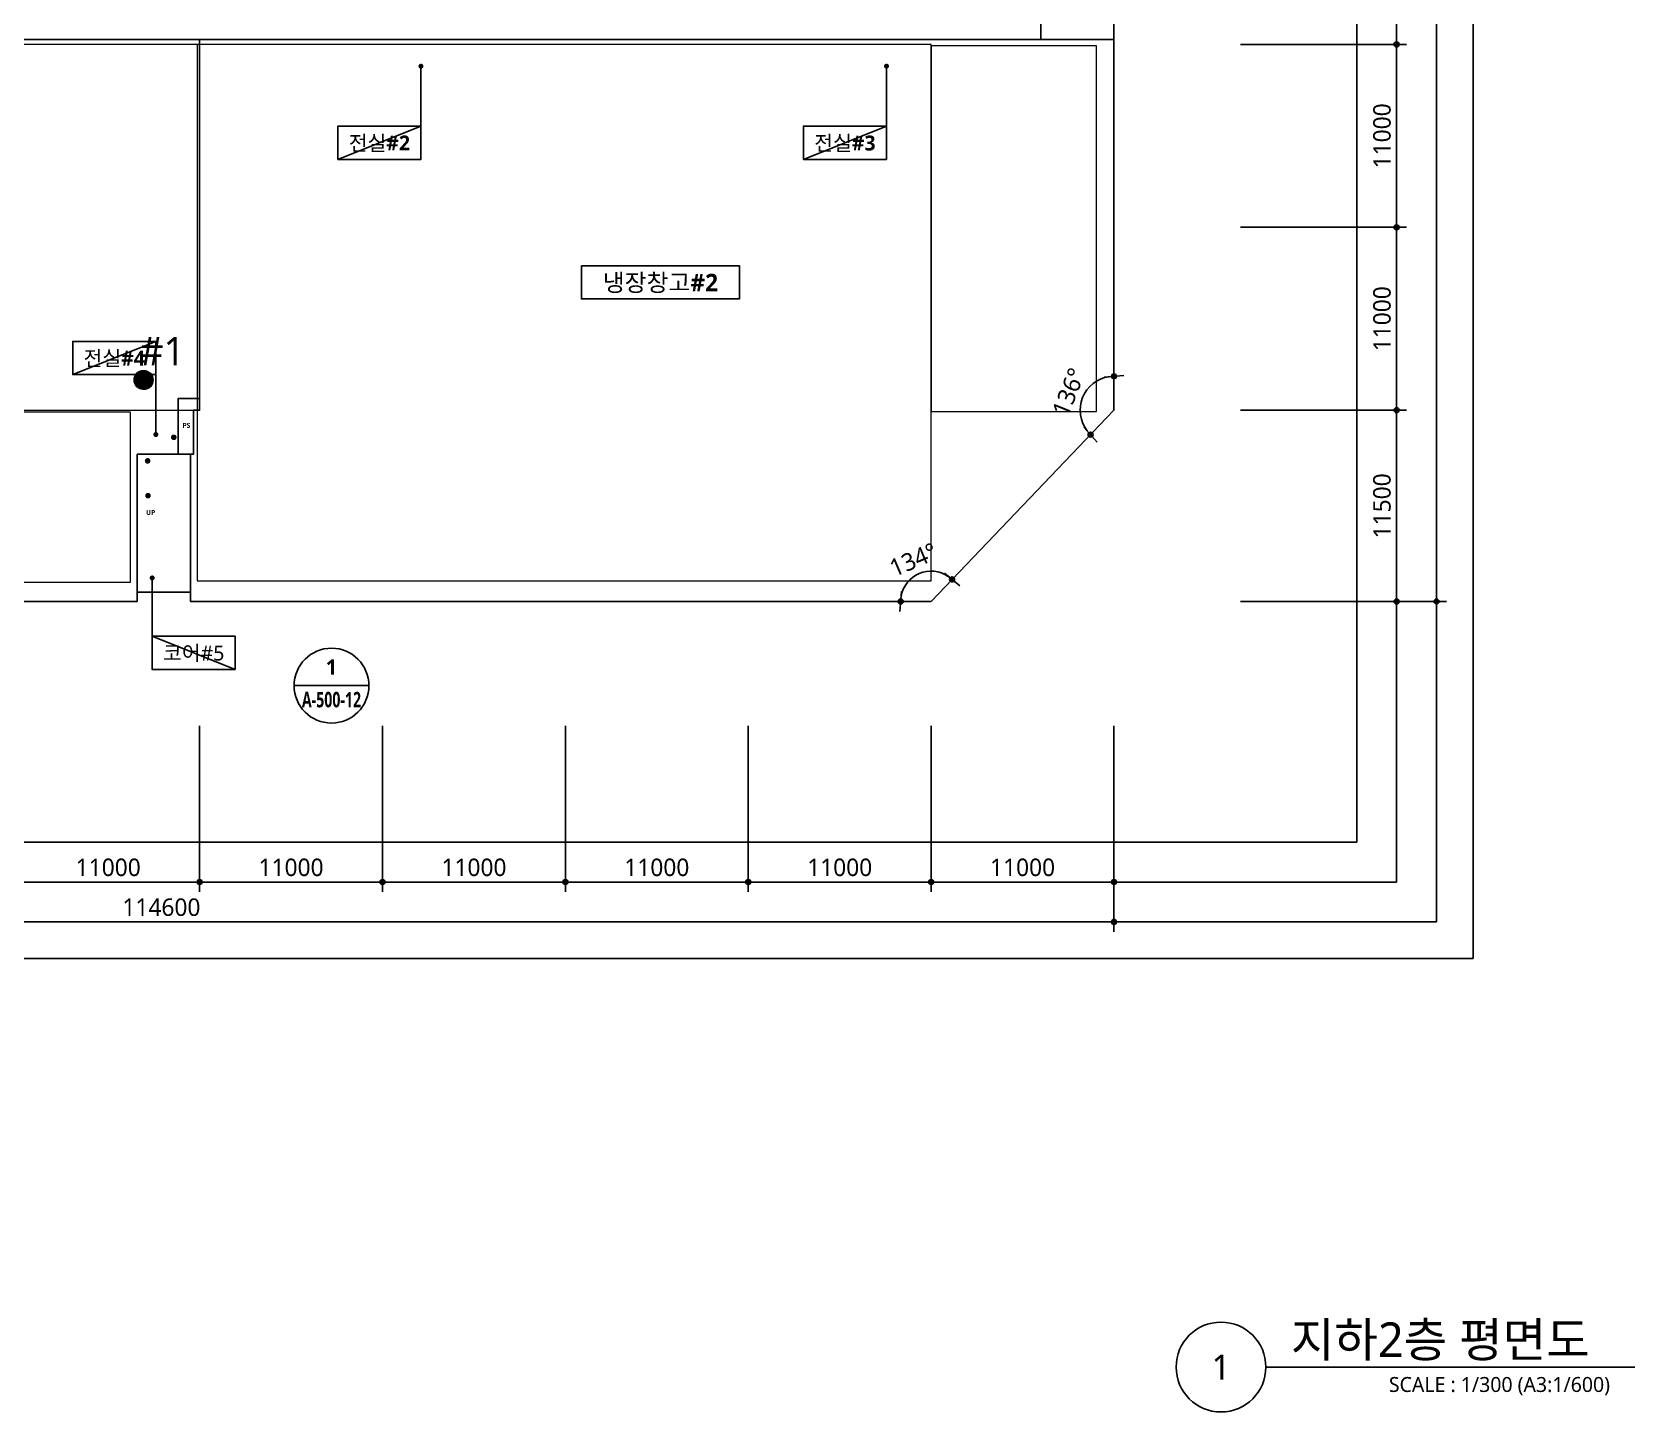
# Model space of a CAD drawing. Header units: millimetres. Extents: x -867282 to 190005487, y -1022614 to 455456909.
# Drawn here: x 369301 to 465718, y 9178 to 92157 of the extents above; entities that cross this region are included whole.
import ezdxf
from ezdxf.enums import TextEntityAlignment as Align

# ---------------------------------------------------------------- set-up
doc = ezdxf.new("R2010")
doc.units = ezdxf.units.MM
doc.header["$LTSCALE"] = 400
doc.header["$MEASUREMENT"] = 0
doc.header["$PDSIZE"] = -10
doc.layers.get('0').update_dxf_attribs({"linetype": 'CONTINUOUS'})
doc.layers.get('Defpoints').update_dxf_attribs({"color": 153, "linetype": 'CONTINUOUS'})
for name, color, linetype in [('A-ANNO-GRA1', 7, 'CONTINUOUS'), ('A-ANNO-TEXT1', 7, 'CONTINUOUS'), ('A-ANNO-TEXT2', 3, 'CONTINUOUS'), ('A-ANNO-TITL', 7, 'CONTINUOUS'), ('A-FLOR-MARK-ARCH', 1, 'CONTINUOUS'), ('A-ST-AXIS-DIM', 7, 'CONTINUOUS'), ('AA-MKXS', 3, 'CONTINUOUS'), ('AA-XXXX-TXT1', 2, 'CONTINUOUS')]:
    doc.layers.add(name, color=color, linetype=linetype)
doc.layers.add('Defpoint', color=161, linetype='CONTINUOUS', plot=False)
doc.layers.add('면적', color=210, linetype='CONTINUOUS', plot=False)
doc.layers.add('구획설정라인', color=3, linetype='CONTINUOUS', lineweight=20)
doc.styles.add('2020음성 1차', font='')
doc.styles.add('SAMOO', font='romans.shx', dxfattribs={"bigfont": 'whgtxt.shx'})
doc.styles.add('SH_대대리576', font='malgun.ttf')
doc.styles.add('SH_진천_나눔', font='')
doc.styles.get('2020음성 1차').set_extended_font_data('NanumGothic', bold=True)
doc.styles.get('SH_진천_나눔').set_extended_font_data('NanumGothic', bold=True)
doc.dimstyles.new('SHP 600', dxfattribs={"dimscale": 300, "dimtxt": 3.5, "dimasz": 1, "dimexe": 2, "dimexo": 2, "dimgap": 1, "dimtad": 1, "dimdec": 0, "dimzin": 0, "dimdsep": 46, "dimtxsty": 'SH_대대리576', "dimblk": 'DIMDOT', "dimcen": 0.09, "dimclrt": 3, "dimadec": 0, "dimazin": 1, "dimtfac": 1, "dimtdec": 0, "dimtix": 1, "dimtmove": 2, "dimatfit": 0, "dimldrblk": 'DIMDOT', "dimfxl": 1, "dimtolj": 1, "dimtzin": 0, "dimarcsym": 0})

# ---------------------------------------------------------------- blocks, each defined once
blk = doc.blocks.new('DIMDOT')
at = {"color": 0}
blk.add_line((-2, 0), (2, 0), dxfattribs=at)
for radius in [0.5, 0.25]:
    blk.add_circle((0, 0), radius, dxfattribs=at)
blk = doc.blocks.new('*D145')
at = {"layer": 'A-ST-AXIS-DIM', "color": 0, "lineweight": -2, "transparency": 16777216}
for p, q in [((441982, 102416), (451982, 102416)), ((451382, 91716), (451382, 102116)), ((441982, 91416), (451982, 91416))]:
    blk.add_line(p, q, dxfattribs=at)
at = {"layer": 'Defpoints', "color": 0, "transparency": 16777216}
for p in [(441382, 102416), (451382, 102416), (441382, 91416)]:
    blk.add_point(p, dxfattribs=at)
at = {"layer": 'A-ST-AXIS-DIM', "color": 0, "linetype": 'ByBlock', "lineweight": -2, "transparency": 16777216, "xscale": 300, "yscale": 300, "zscale": 300}
for p, rotation in [((451382, 102416), 90), ((451382, 91416), 270)]:
    blk.add_blockref('DIMDOT', p, dxfattribs=dict(at, rotation=rotation))
at = {"layer": 'A-ST-AXIS-DIM', "color": 3, "transparency": 16777216, "insert": (450506, 96916), "char_height": 1050, "attachment_point": 5, "rotation": 90, "style": 'SH_대대리576'}
blk.add_mtext('\\A1;11000', dxfattribs=at)
blk = doc.blocks.new('*D146')
at = {"layer": 'A-ST-AXIS-DIM', "color": 0, "lineweight": -2, "transparency": 16777216}
for p, q in [((441982, 91416), (451982, 91416)), ((451382, 80716), (451382, 91116)), ((441982, 80416), (451982, 80416))]:
    blk.add_line(p, q, dxfattribs=at)
at = {"layer": 'Defpoints', "color": 0, "transparency": 16777216}
for p in [(441382, 91416), (451382, 91416), (441382, 80416)]:
    blk.add_point(p, dxfattribs=at)
at = {"layer": 'A-ST-AXIS-DIM', "color": 0, "linetype": 'ByBlock', "lineweight": -2, "transparency": 16777216, "xscale": 300, "yscale": 300, "zscale": 300}
for p, rotation in [((451382, 91416), 90), ((451382, 80416), 270)]:
    blk.add_blockref('DIMDOT', p, dxfattribs=dict(at, rotation=rotation))
at = {"layer": 'A-ST-AXIS-DIM', "color": 3, "transparency": 16777216, "insert": (450506, 85916), "char_height": 1050, "attachment_point": 5, "rotation": 90, "style": 'SH_대대리576'}
blk.add_mtext('\\A1;11000', dxfattribs=at)
blk = doc.blocks.new('*D147')
at = {"layer": 'A-ST-AXIS-DIM', "color": 0, "lineweight": -2, "transparency": 16777216}
for p, q in [((441982, 80416), (451982, 80416)), ((451382, 69716), (451382, 80116)), ((441982, 69416), (451982, 69416))]:
    blk.add_line(p, q, dxfattribs=at)
at = {"layer": 'Defpoints', "color": 0, "transparency": 16777216}
for p in [(441382, 80416), (451382, 80416), (441382, 69416)]:
    blk.add_point(p, dxfattribs=at)
at = {"layer": 'A-ST-AXIS-DIM', "color": 0, "linetype": 'ByBlock', "lineweight": -2, "transparency": 16777216, "xscale": 300, "yscale": 300, "zscale": 300}
for p, rotation in [((451382, 80416), 90), ((451382, 69416), 270)]:
    blk.add_blockref('DIMDOT', p, dxfattribs=dict(at, rotation=rotation))
at = {"layer": 'A-ST-AXIS-DIM', "color": 3, "transparency": 16777216, "insert": (450506, 74916), "char_height": 1050, "attachment_point": 5, "rotation": 90, "style": 'SH_대대리576'}
blk.add_mtext('\\A1;11000', dxfattribs=at)
blk = doc.blocks.new('*D148')
at = {"layer": 'A-ST-AXIS-DIM', "color": 0, "lineweight": -2, "transparency": 16777216}
for p, q in [((441982, 69416), (451982, 69416)), ((451382, 58216), (451382, 69116)), ((441982, 57916), (451982, 57916))]:
    blk.add_line(p, q, dxfattribs=at)
at = {"layer": 'Defpoints', "color": 0, "transparency": 16777216}
for p in [(441382, 69416), (451382, 69416), (441382, 57916)]:
    blk.add_point(p, dxfattribs=at)
at = {"layer": 'A-ST-AXIS-DIM', "color": 0, "linetype": 'ByBlock', "lineweight": -2, "transparency": 16777216, "xscale": 300, "yscale": 300, "zscale": 300}
for p, rotation in [((451382, 69416), 90), ((451382, 57916), 270)]:
    blk.add_blockref('DIMDOT', p, dxfattribs=dict(at, rotation=rotation))
at = {"layer": 'A-ST-AXIS-DIM', "color": 3, "transparency": 16777216, "insert": (450505, 63666), "char_height": 1050, "attachment_point": 5, "rotation": 90, "style": 'SH_대대리576'}
blk.add_mtext('\\A1;11500', dxfattribs=at)
blk = doc.blocks.new('*D149')
at = {"layer": 'A-ST-AXIS-DIM', "color": 0, "lineweight": -2, "transparency": 16777216}
for p, q in [((441982, 142716), (454382, 142716)), ((453782, 58216), (453782, 142416)), ((441982, 57916), (454382, 57916))]:
    blk.add_line(p, q, dxfattribs=at)
at = {"layer": 'Defpoints', "color": 0, "transparency": 16777216}
for p in [(441382, 142716), (453782, 142716), (441382, 57916)]:
    blk.add_point(p, dxfattribs=at)
at = {"layer": 'A-ST-AXIS-DIM', "color": 0, "linetype": 'ByBlock', "lineweight": -2, "transparency": 16777216, "xscale": 300, "yscale": 300, "zscale": 300}
for p, rotation in [((453782, 142716), 90), ((453782, 57916), 270)]:
    blk.add_blockref('DIMDOT', p, dxfattribs=dict(at, rotation=rotation))
at = {"layer": 'A-ST-AXIS-DIM', "color": 3, "transparency": 16777216, "insert": (452902, 100316), "char_height": 1050, "attachment_point": 5, "rotation": 90, "style": 'SH_대대리576'}
blk.add_mtext('\\A1;84800', dxfattribs=at)
blk = doc.blocks.new('*D154')
at = {"layer": 'A-ST-AXIS-DIM', "color": 0, "lineweight": -2, "transparency": 16777216}
for p, q in [((368382, 50445), (368382, 40445)), ((379382, 50445), (379382, 40445)), ((368682, 41045), (379082, 41045))]:
    blk.add_line(p, q, dxfattribs=at)
at = {"layer": 'Defpoints', "color": 0, "transparency": 16777216}
for p in [(368382, 51045), (379382, 51045), (379382, 41045)]:
    blk.add_point(p, dxfattribs=at)
at = {"layer": 'A-ST-AXIS-DIM', "color": 0, "linetype": 'ByBlock', "lineweight": -2, "transparency": 16777216, "xscale": 300, "yscale": 300, "zscale": 300, "rotation": 180}
blk.add_blockref('DIMDOT', (368382, 41045), dxfattribs=at)
at = {"layer": 'A-ST-AXIS-DIM', "color": 0, "linetype": 'ByBlock', "lineweight": -2, "transparency": 16777216, "xscale": 300, "yscale": 300, "zscale": 300}
blk.add_blockref('DIMDOT', (379382, 41045), dxfattribs=at)
at = {"layer": 'A-ST-AXIS-DIM', "color": 3, "transparency": 16777216, "insert": (373882, 41921), "char_height": 1050, "attachment_point": 5, "style": 'SH_대대리576'}
blk.add_mtext('\\A1;11000', dxfattribs=at)
blk = doc.blocks.new('*D155')
at = {"layer": 'A-ST-AXIS-DIM', "color": 0, "lineweight": -2, "transparency": 16777216}
for p, q in [((379382, 50445), (379382, 40445)), ((390382, 50445), (390382, 40445)), ((379682, 41045), (390082, 41045))]:
    blk.add_line(p, q, dxfattribs=at)
at = {"layer": 'Defpoints', "color": 0, "transparency": 16777216}
for p in [(379382, 51045), (390382, 51045), (390382, 41045)]:
    blk.add_point(p, dxfattribs=at)
at = {"layer": 'A-ST-AXIS-DIM', "color": 0, "linetype": 'ByBlock', "lineweight": -2, "transparency": 16777216, "xscale": 300, "yscale": 300, "zscale": 300, "rotation": 180}
blk.add_blockref('DIMDOT', (379382, 41045), dxfattribs=at)
at = {"layer": 'A-ST-AXIS-DIM', "color": 0, "linetype": 'ByBlock', "lineweight": -2, "transparency": 16777216, "xscale": 300, "yscale": 300, "zscale": 300}
blk.add_blockref('DIMDOT', (390382, 41045), dxfattribs=at)
at = {"layer": 'A-ST-AXIS-DIM', "color": 3, "transparency": 16777216, "insert": (384882, 41921), "char_height": 1050, "attachment_point": 5, "style": 'SH_대대리576'}
blk.add_mtext('\\A1;11000', dxfattribs=at)
blk = doc.blocks.new('*D156')
at = {"layer": 'A-ST-AXIS-DIM', "color": 0, "lineweight": -2, "transparency": 16777216}
for p, q in [((390382, 50445), (390382, 40445)), ((401382, 50445), (401382, 40445)), ((390682, 41045), (401082, 41045))]:
    blk.add_line(p, q, dxfattribs=at)
at = {"layer": 'Defpoints', "color": 0, "transparency": 16777216}
for p in [(390382, 51045), (401382, 51045), (401382, 41045)]:
    blk.add_point(p, dxfattribs=at)
at = {"layer": 'A-ST-AXIS-DIM', "color": 0, "linetype": 'ByBlock', "lineweight": -2, "transparency": 16777216, "xscale": 300, "yscale": 300, "zscale": 300, "rotation": 180}
blk.add_blockref('DIMDOT', (390382, 41045), dxfattribs=at)
at = {"layer": 'A-ST-AXIS-DIM', "color": 0, "linetype": 'ByBlock', "lineweight": -2, "transparency": 16777216, "xscale": 300, "yscale": 300, "zscale": 300}
blk.add_blockref('DIMDOT', (401382, 41045), dxfattribs=at)
at = {"layer": 'A-ST-AXIS-DIM', "color": 3, "transparency": 16777216, "insert": (395882, 41921), "char_height": 1050, "attachment_point": 5, "style": 'SH_대대리576'}
blk.add_mtext('\\A1;11000', dxfattribs=at)
blk = doc.blocks.new('*D157')
at = {"layer": 'A-ST-AXIS-DIM', "color": 0, "lineweight": -2, "transparency": 16777216}
for p, q in [((401382, 50445), (401382, 40445)), ((412382, 50445), (412382, 40445)), ((401682, 41045), (412082, 41045))]:
    blk.add_line(p, q, dxfattribs=at)
at = {"layer": 'Defpoints', "color": 0, "transparency": 16777216}
for p in [(401382, 51045), (412382, 51045), (412382, 41045)]:
    blk.add_point(p, dxfattribs=at)
at = {"layer": 'A-ST-AXIS-DIM', "color": 0, "linetype": 'ByBlock', "lineweight": -2, "transparency": 16777216, "xscale": 300, "yscale": 300, "zscale": 300, "rotation": 180}
blk.add_blockref('DIMDOT', (401382, 41045), dxfattribs=at)
at = {"layer": 'A-ST-AXIS-DIM', "color": 0, "linetype": 'ByBlock', "lineweight": -2, "transparency": 16777216, "xscale": 300, "yscale": 300, "zscale": 300}
blk.add_blockref('DIMDOT', (412382, 41045), dxfattribs=at)
at = {"layer": 'A-ST-AXIS-DIM', "color": 3, "transparency": 16777216, "insert": (406882, 41921), "char_height": 1050, "attachment_point": 5, "style": 'SH_대대리576'}
blk.add_mtext('\\A1;11000', dxfattribs=at)
blk = doc.blocks.new('*D158')
at = {"layer": 'A-ST-AXIS-DIM', "color": 0, "lineweight": -2, "transparency": 16777216}
for p, q in [((412382, 50445), (412382, 40445)), ((423382, 50445), (423382, 40445)), ((412682, 41045), (423082, 41045))]:
    blk.add_line(p, q, dxfattribs=at)
at = {"layer": 'Defpoints', "color": 0, "transparency": 16777216}
for p in [(412382, 51045), (423382, 51045), (423382, 41045)]:
    blk.add_point(p, dxfattribs=at)
at = {"layer": 'A-ST-AXIS-DIM', "color": 0, "linetype": 'ByBlock', "lineweight": -2, "transparency": 16777216, "xscale": 300, "yscale": 300, "zscale": 300, "rotation": 180}
blk.add_blockref('DIMDOT', (412382, 41045), dxfattribs=at)
at = {"layer": 'A-ST-AXIS-DIM', "color": 0, "linetype": 'ByBlock', "lineweight": -2, "transparency": 16777216, "xscale": 300, "yscale": 300, "zscale": 300}
blk.add_blockref('DIMDOT', (423382, 41045), dxfattribs=at)
at = {"layer": 'A-ST-AXIS-DIM', "color": 3, "transparency": 16777216, "insert": (417882, 41921), "char_height": 1050, "attachment_point": 5, "style": 'SH_대대리576'}
blk.add_mtext('\\A1;11000', dxfattribs=at)
blk = doc.blocks.new('*D159')
at = {"layer": 'A-ST-AXIS-DIM', "color": 0, "lineweight": -2, "transparency": 16777216}
for p, q in [((423382, 50445), (423382, 40445)), ((434382, 50445), (434382, 40445)), ((423682, 41045), (434082, 41045))]:
    blk.add_line(p, q, dxfattribs=at)
at = {"layer": 'Defpoints', "color": 0, "transparency": 16777216}
for p in [(423382, 51045), (434382, 51045), (434382, 41045)]:
    blk.add_point(p, dxfattribs=at)
at = {"layer": 'A-ST-AXIS-DIM', "color": 0, "linetype": 'ByBlock', "lineweight": -2, "transparency": 16777216, "xscale": 300, "yscale": 300, "zscale": 300, "rotation": 180}
blk.add_blockref('DIMDOT', (423382, 41045), dxfattribs=at)
at = {"layer": 'A-ST-AXIS-DIM', "color": 0, "linetype": 'ByBlock', "lineweight": -2, "transparency": 16777216, "xscale": 300, "yscale": 300, "zscale": 300}
blk.add_blockref('DIMDOT', (434382, 41045), dxfattribs=at)
at = {"layer": 'A-ST-AXIS-DIM', "color": 3, "transparency": 16777216, "insert": (428882, 41921), "char_height": 1050, "attachment_point": 5, "style": 'SH_대대리576'}
blk.add_mtext('\\A1;11000', dxfattribs=at)
blk = doc.blocks.new('*D160')
at = {"layer": 'A-ST-AXIS-DIM', "color": 0, "lineweight": -2, "transparency": 16777216}
blk.add_arc((423382, 57916), 1829, 55.67995, 170.59308, dxfattribs=at)
at = {"layer": 'Defpoints', "color": 0, "transparency": 16777216}
for p in [(434382, 69416), (423355, 59745), (412382, 57916), (423382, 57916), (423382, 57916)]:
    blk.add_point(p, dxfattribs=at)
at = {"layer": 'A-ST-AXIS-DIM', "color": 0, "linetype": 'ByBlock', "lineweight": -2, "transparency": 16777216, "xscale": 300, "yscale": 300, "zscale": 300}
for p, rotation in [((424646, 59238), 320.9764875871198), ((421553, 57916), 265.2965424328981)]:
    blk.add_blockref('DIMDOT', p, dxfattribs=dict(at, rotation=rotation))
at = {"layer": 'A-ST-AXIS-DIM', "color": 3, "transparency": 16777216, "insert": (422310, 60424), "char_height": 1050, "attachment_point": 5, "rotation": 23.13652, "style": 'SH_대대리576'}
blk.add_mtext('\\A1;134%%d', dxfattribs=at)
blk = doc.blocks.new('*D161')
at = {"layer": 'A-ST-AXIS-DIM', "color": 0, "lineweight": -2, "transparency": 16777216}
blk.add_arc((434382, 69416), 2037, 98.44788, 217.82515, dxfattribs=at)
at = {"layer": 'Defpoints', "color": 0, "transparency": 16777216}
for p in [(434382, 91716), (432931, 70846), (434382, 69416), (434382, 69416), (423382, 57916)]:
    blk.add_point(p, dxfattribs=at)
at = {"layer": 'A-ST-AXIS-DIM', "color": 0, "linetype": 'ByBlock', "lineweight": -2, "transparency": 16777216, "xscale": 300, "yscale": 300, "zscale": 300}
for p, rotation in [((434382, 71453), 4.223939572343841), ((432974, 67945), 312.0490904476741)]:
    blk.add_blockref('DIMDOT', p, dxfattribs=dict(at, rotation=rotation))
at = {"layer": 'A-ST-AXIS-DIM', "color": 3, "transparency": 16777216, "insert": (431658, 70509), "char_height": 1050, "attachment_point": 5, "rotation": 68.13652, "style": 'SH_대대리576'}
blk.add_mtext('\\A1;136%%d', dxfattribs=at)
blk = doc.blocks.new('*D162')
at = {"layer": 'A-ST-AXIS-DIM', "color": 0, "lineweight": -2, "transparency": 16777216}
for p, q in [((319782, 50445), (319782, 38045)), ((434382, 50445), (434382, 38045)), ((320082, 38645), (434082, 38645))]:
    blk.add_line(p, q, dxfattribs=at)
at = {"layer": 'Defpoints', "color": 0, "transparency": 16777216}
for p in [(319782, 51045), (434382, 51045), (434382, 38645)]:
    blk.add_point(p, dxfattribs=at)
at = {"layer": 'A-ST-AXIS-DIM', "color": 0, "linetype": 'ByBlock', "lineweight": -2, "transparency": 16777216, "xscale": 300, "yscale": 300, "zscale": 300, "rotation": 180}
blk.add_blockref('DIMDOT', (319782, 38645), dxfattribs=at)
at = {"layer": 'A-ST-AXIS-DIM', "color": 0, "linetype": 'ByBlock', "lineweight": -2, "transparency": 16777216, "xscale": 300, "yscale": 300, "zscale": 300}
blk.add_blockref('DIMDOT', (434382, 38645), dxfattribs=at)
at = {"layer": 'A-ST-AXIS-DIM', "color": 3, "transparency": 16777216, "insert": (377082, 39524), "char_height": 1050, "attachment_point": 5, "style": 'SH_대대리576'}
blk.add_mtext('\\A1;114600', dxfattribs=at)
blk = doc.blocks.new('*U394')
at = {"layer": 'A-ANNO-TITL'}
blk.add_line((0, 0), (3700, 0), dxfattribs=at)
blk.add_circle((-450, 0), 450, dxfattribs=at)
at = {"layer": 'AA-XXXX-TXT1', "style": 'SH_대대리576'}
blk.add_attdef('DWG.TITLE', (250, 100), '', height=350, dxfattribs=at)
at = {"layer": 'AA-XXXX-TXT1', "color": 7, "style": 'SH_대대리576'}
blk.add_attdef('NO1', text='', height=300, dxfattribs=at).set_placement((-450, 0), align=Align.MIDDLE)
at = {"layer": 'AA-XXXX-TXT1', "style": 'SH_대대리576'}
blk.add_attdef('SCALE', text='', height=150, dxfattribs=at).set_placement((3450, -100), align=Align.TOP_RIGHT)
blk = doc.blocks.new('*U392')
at = {"layer": 'AA-MKXS', "color": 3, "linetype": 'Continuous', "ltscale": 5}
blk.add_line((-5.999976, 0), (5.999976, 0), dxfattribs=at)
blk.add_circle((0, 0), 5.999976, dxfattribs=at)
at = {"layer": 'AA-MKXS', "style": 'SAMOO', "width": 0.85}
blk.add_attdef('ViewNUM', text='', height=2.5, dxfattribs=at).set_placement((0, 1), align=Align.BOTTOM_CENTER)
blk.add_attdef('SheetNUM', text='', height=2.5, dxfattribs=at).set_placement((0, -1), align=Align.TOP_CENTER)
blk = doc.blocks.new('G$C67953E58')
at = {"layer": '면적'}
for points in [[(19350, 33800), (19350, 42890), (22000, 42890), (22000, 45000), (53200, 45000), (53200, 45025), (60100, 45025), (60100, 45000), (108200, 45000), (108200, 45025), (114600, 45025), (114600, 33800)], [(110200, 45025), (114600, 45025), (114600, 33800), (110200, 33800)], [(15100, 33800), (59600, 33800), (59600, 12200), (58300, 12200), (58300, 8850), (55850, 8850), (55850, 0), (19350, 0), (19350, 10950), (15600, 10950), (15600, 11500), (15100, 11500)], [(59600, 33800), (114600, 33800), (114600, 11500), (103600, 0), (59050, 0), (59050, 8850), (59225, 8850), (59225, 11500), (59600, 11500)], [(58300, 8850), (59225, 8850), (59225, 11500), (59600, 11500), (59600, 12200), (58300, 12200)], [(59050, 550), (55850, 550), (55850, 8850), (59050, 8850)]]:
    blk.add_lwpolyline(points, close=True, dxfattribs=at)

msp = doc.modelspace()

# ---------------------------------------------------------------- hatches: boundary and pattern name
at = {"layer": '구획설정라인'}
h = msp.add_hatch(dxfattribs=at)
h.set_pattern_fill('ANSI31', color=256)
h.set_pattern_definition([(45, (0, 0), (-0.08838834765, 0.08838834765), [])])
h.paths.add_polyline_path([(375440.6, 71236.6, 1), (376585.8, 71236.6, 1)])

# ---------------------------------------------------------------- linework, layer by layer
at = {"layer": 'A-ANNO-GRA1', "const_width": 150}
for points in [[(392694, 90179.1, -1), (392694, 90029.1, -1)], [(420697.2, 90179.1, -1), (420697.2, 90029.1, -1)], [(376745.1, 67877.9, 1), (376745.1, 68027.9, 1)], [(376451.5, 59330.5, 1), (376601.5, 59330.5, 1)]]:
    msp.add_lwpolyline(points, format="xyb", close=True, dxfattribs=at)
at = {"layer": 'A-ANNO-GRA1'}
for points in [[(392694, 90104.1), (392694, 86501.1)], [(420697.2, 90104.1), (420697.2, 86501.1)], [(376745.1, 67952.9), (376745.1, 71555.9)], [(376526.5, 59330.5), (376526.5, 55823.3)]]:
    msp.add_lwpolyline(points, dxfattribs=at)
for points in [[(392694, 86501.1), (387694, 86501.1), (387694, 84501.1), (392694, 84501.1)], [(420697.2, 86501.1), (415697.2, 86501.1), (415697.2, 84501.1), (420697.2, 84501.1)], [(402348.8, 78107.1), (411848.8, 78107.1), (411848.8, 76107.1), (402348.8, 76107.1)], [(376745.1, 73555.9), (371745.1, 73555.9), (371745.1, 71555.9), (376745.1, 71555.9)], [(381526.5, 53823.3), (376526.5, 53823.3), (376526.5, 55823.3), (381526.5, 55823.3)]]:
    msp.add_lwpolyline(points, close=True, dxfattribs=at)
at = {"layer": 'A-FLOR-MARK-ARCH', "const_width": 168.8}
for points in [[(377740.4, 67786.7, 1), (377909.2, 67786.7, 1)], [(376168.5, 66370.9, 1), (376337.3, 66370.9, 1)], [(376189.3, 64279.2, 1), (376358.1, 64279.2, 1)]]:
    msp.add_lwpolyline(points, format="xyb", close=True, dxfattribs=at)
at = {"layer": 'Defpoint'}
for p, q in [((387694, 84501.1), (392694, 86501.1)), ((415697.2, 84501.1), (420697.2, 86501.1)), ((371745.1, 71555.9), (376745.1, 73555.9)), ((376526.5, 55823.3), (381526.5, 53823.3))]:
    msp.add_line(p, q, dxfattribs=at)
for points in [[(455981.8, 36444.9), (284781.8, 36444.9), (284781.8, 165016.3), (455981.8, 165016.3)], [(453781.8, 38644.9), (286981.8, 38644.9), (286981.8, 162816.3), (453781.8, 162816.3)], [(451381.8, 41044.9), (289381.8, 41044.9), (289381.8, 160416.3), (451381.8, 160416.3)], [(448981.8, 43444.9), (291781.8, 43444.9), (291781.8, 158016.3), (448981.8, 158016.3)]]:
    msp.add_lwpolyline(points, close=True, dxfattribs=at)
at = {"layer": '구획설정라인', "elevation": 103000}
for points in [[(368381.8, 69416.3), (379381.8, 69416.3), (379381.8, 91416.3), (368381.8, 91416.3)], [(379231.8, 59166.3), (423381.8, 59166.3), (423381.8, 91416.3), (379231.8, 91416.3)], [(423381.8, 69331.1), (433331.8, 69331.1), (433331.8, 91320.3), (423381.8, 91320.3)], [(375231.8, 69307.6), (339431.8, 69307.6), (339431.8, 59066.3), (375231.8, 59066.3)]]:
    msp.add_lwpolyline(points, close=True, dxfattribs=at)
at = {"layer": '구획설정라인'}
msp.add_circle((376013.2, 71236.6), 572.6, dxfattribs=at)

# ---------------------------------------------------------------- block references
msp.add_blockref('G$C67953E58', (319781.8, 57916.3))
ref = msp.add_blockref('*U392', (387313.5, 52852.9), dxfattribs=dict(xscale=-375.0015000059622, yscale=375.0015000059622, zscale=375.0015000059622))
ref.add_attrib('SheetNUM', 'A-500-12', dxfattribs={"layer": 'AA-MKXS', "height": 930, "style": '2020음성 1차', "width": 0.7}).set_placement((387313.5, 52477.9), align=Align.TOP_CENTER)
ref.add_attrib('ViewNUM', '1', dxfattribs={"layer": 'AA-MKXS', "height": 930, "style": '2020음성 1차'}).set_placement((387313.5, 53227.9), align=Align.BOTTOM_CENTER)
ref = msp.add_blockref('*U394', (443518.2, 11877.9), dxfattribs=dict(xscale=6, yscale=6, zscale=6))
ref.add_attrib('SCALE', 'SCALE : 1/300 (A3:1/600)', dxfattribs={"layer": 'A-ANNO-TITL', "height": 900, "style": 'SH_대대리576'}).set_placement((464218.4, 11277.9), align=Align.TOP_RIGHT)
ref.add_attrib('DWG.TITLE', '지하2층 평면도', (445018.2, 12477.9), dxfattribs={"layer": 'A-ANNO-TITL', "height": 2087.45, "style": 'SH_대대리576'})
ref.add_attrib('NO1', '1', dxfattribs={"layer": 'A-ANNO-TITL', "color": 7, "height": 1500, "style": 'SH_대대리576'}).set_placement((440818.2, 11877.9), align=Align.MIDDLE)

# ---------------------------------------------------------------- texts
at = {"layer": 'A-ANNO-TEXT1', "style": 'SH_진천_나눔'}
for s, p in [('PS', (378581.8, 68503.8)), ('UP', (376431.8, 63266.3))]:
    msp.add_text(s, height=300, dxfattribs=at).set_placement(p, align=Align.MIDDLE)
at = {"layer": 'A-ANNO-TEXT2'}
for s, height, style, p in [('전실#2', 900, 'SH_진천_나눔', (390194, 85501.1)), ('전실#3', 900, 'SH_진천_나눔', (418197.2, 85501.1)), ('냉장창고#2', 1050, 'SH_진천_나눔', (407098.8, 77107.1)), ('전실#4', 900, 'SH_진천_나눔', (374245.1, 72555.9)), ('코어#5', 900, 'SH_대대리576', (379026.5, 54823.3))]:
    msp.add_text(s, height=height, dxfattribs=dict(at, style=style)).set_placement(p, align=Align.MIDDLE)
at = {"layer": '구획설정라인', "style": 'SH_대대리576'}
msp.add_text('#1', height=1717.86, dxfattribs=at).set_placement((375767.8, 72108.3))

# ---------------------------------------------------------------- dimensions: what is measured, and where the dimension line sits
at = {"layer": 'A-ST-AXIS-DIM'}
for base, p1, p2, angle, picture, middle in [((453781.8, 142716.3), (441381.8, 57916.3), (441381.8, 142716.3), 270, '*D149', (452902.4, 100316.3)), ((451381.8, 102416.3), (441381.8, 91416.3), (441381.8, 102416.3), 270, '*D145', (450506.1, 96916.3)), ((451381.8, 91416.3), (441381.8, 80416.3), (441381.8, 91416.3), 270, '*D146', (450506.1, 85916.3)), ((451381.8, 80416.3), (441381.8, 69416.3), (441381.8, 80416.3), 270, '*D147', (450506.1, 74916.3)), ((451381.8, 69416.3), (441381.8, 57916.3), (441381.8, 69416.3), 270, '*D148', (450504.6, 63666.3)), ((434381.8, 38644.9), (319781.8, 51044.9), (434381.8, 51044.9), 180, '*D162', (377081.8, 39524.3)), ((379381.8, 41044.9), (368381.8, 51044.9), (379381.8, 51044.9), 180, '*D154', (373881.8, 41920.6)), ((390381.8, 41044.9), (379381.8, 51044.9), (390381.8, 51044.9), 180, '*D155', (384881.8, 41920.6)), ((401381.8, 41044.9), (390381.8, 51044.9), (401381.8, 51044.9), 180, '*D156', (395881.8, 41920.6)), ((412381.8, 41044.9), (401381.8, 51044.9), (412381.8, 51044.9), 180, '*D157', (406881.8, 41920.6)), ((423381.8, 41044.9), (412381.8, 51044.9), (423381.8, 51044.9), 180, '*D158', (417881.8, 41920.6)), ((434381.8, 41044.9), (423381.8, 51044.9), (434381.8, 51044.9), 180, '*D159', (428881.8, 41920.6))]:
    dim = msp.add_linear_dim(base=base, p1=p1, p2=p2, angle=angle, dimstyle='SHP 600', dxfattribs=at)
    dim.commit()
    dim.dimension.update_dxf_attribs({"geometry": picture, "text_midpoint": middle})
for base, line1, line2, picture, middle in [((432931.2, 70845.7), ((434381.8, 69416.3), (434381.8, 91716.3)), ((423381.8, 57916.3, 103000), (434381.8, 69416.3)), '*D161', (431658.3, 70509.2)), ((423354.7, 59745.4), ((423381.8, 57916.3), (434381.8, 69416.3)), ((412381.8, 57916.3, 103000), (423381.8, 57916.3)), '*D160', (422310.2, 60424.4))]:
    dim = msp.add_angular_dim_2l(base=base, line1=line1, line2=line2, dimstyle='SHP 600', dxfattribs=at)
    dim.commit()
    dim.dimension.update_dxf_attribs({"geometry": picture, "text_midpoint": middle})

doc.saveas('drawing.dxf')
